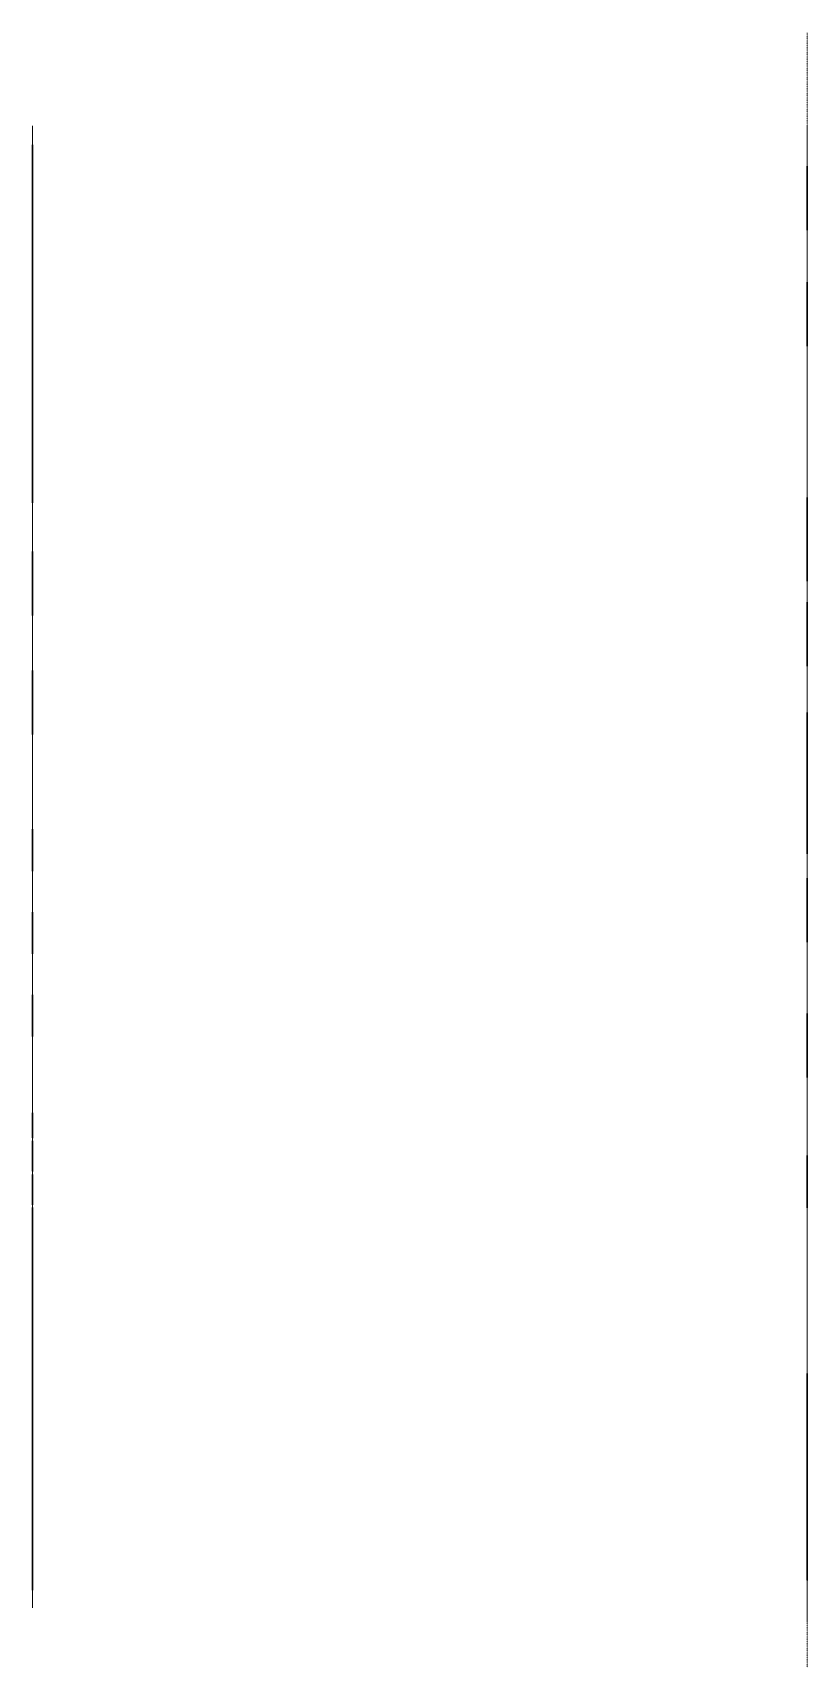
# Model space of a CAD drawing. Header units: inches. Extents: x -2889 to 2593, y -3508 to 2302.
# Drawn here: x -2889 to -2046, y 44 to 1822 of the extents above; entities that cross this region are included whole.
import ezdxf

# ---------------------------------------------------------------- set-up
doc = ezdxf.new("R2010")
doc.units = ezdxf.units.IN
doc.header["$MEASUREMENT"] = 0
doc.linetypes.add('Dash 1_16_', pattern=[0.125, 0.0625, -0.0625])
for name, color, linetype, lineweight in [('A-CLNG', 13, 'Continuous', 30), ('A-FLOR', 140, 'Continuous', 30), ('A-GLAZ', 151, 'Continuous', 30), ('A-ROOF', 132, 'Continuous', 13), ('A-ROOF-OTLN', 132, 'Continuous', 9), ('A-WALL', 113, 'Continuous', 13), ('C-BLDG-PADS', 91, 'Continuous', 30), ('C-TOPO', 7, 'Dash 1_16_', 9)]:
    doc.layers.add(name, color=color, linetype=linetype, lineweight=lineweight)

# ---------------------------------------------------------------- blocks, each defined once
blk = doc.blocks.new('Golden Proportion - Wood 6_w-136416-Section 2')
at = {"layer": 'A-GLAZ', "color": 50}
for p, q in [((-322.2, 199.2), (-322.2, 157.3)), ((-322.2, 199.2), (-252.7, 199.2)), ((-320.2, 159.3), (-320.2, 197.2)), ((-320.2, 197.2), (-279.9, 197.2)), ((-279.9, 197.2), (-279.9, 159.3)), ((-277.9, 159.3), (-277.9, 197.2)), ((-277.9, 197.2), (-254.7, 197.2)), ((-254.7, 197.2), (-254.7, 159.3)), ((-252.7, 157.3), (-252.7, 199.2)), ((-322.2, 157.3), (-252.7, 157.3)), ((-279.9, 159.3), (-320.2, 159.3)), ((-254.7, 159.3), (-277.9, 159.3))]:
    blk.add_line(p, q, dxfattribs=at)
blk = doc.blocks.new('Golden Proportion - Wood 4_w-136637-Section 2')
at = {"layer": 'A-GLAZ', "color": 50}
for p, q in [((-20.2, 184.4), (-20.2, 157.2)), ((-20.2, 184.4), (25.3, 184.4)), ((-18.2, 159.3), (-18.2, 182.4)), ((-18.2, 182.4), (7.3, 182.4)), ((7.3, 182.4), (7.3, 159.3)), ((9.3, 159.3), (9.3, 182.4)), ((9.3, 182.4), (23.3, 182.4)), ((23.3, 182.4), (23.3, 159.3)), ((25.3, 157.2), (25.3, 184.4)), ((-20.2, 157.2), (25.3, 157.2)), ((7.3, 159.3), (-18.2, 159.3)), ((23.3, 159.3), (9.3, 159.3))]:
    blk.add_line(p, q, dxfattribs=at)
blk = doc.blocks.new('Golden Proportion - Wood 6_w-135343-South')
at = {"layer": 'A-GLAZ', "color": 8}
for p, q in [((-741.2, 55.2), (-741.2, 13.2)), ((-741.2, 55.2), (-671.7, 55.2)), ((-671.7, 13.2), (-671.7, 55.2)), ((-739.2, 15.2), (-739.2, 53.2)), ((-739.2, 53.2), (-698.9, 53.2)), ((-698.9, 53.2), (-698.9, 15.2)), ((-696.9, 15.2), (-696.9, 53.2)), ((-696.9, 53.2), (-673.7, 53.2)), ((-673.7, 53.2), (-673.7, 15.2)), ((-741.2, 13.2), (-671.7, 13.2)), ((-698.9, 15.2), (-739.2, 15.2)), ((-673.7, 15.2), (-696.9, 15.2))]:
    blk.add_line(p, q, dxfattribs=at)

msp = doc.modelspace()

# ---------------------------------------------------------------- linework, layer by layer
at = {"layer": 'A-CLNG', "extrusion": (-1, 0, 6.12323e-17)}
for p, q in [((-2889.4, 1310.4, -211.5), (-2889.4, 1699.9, -211.5)), ((-2889.4, 1321.8, -88.1), (-2889.4, 1699.8, -88.1)), ((-2889.4, 1699.8, -90.4), (-2889.4, 1310.3, -90.4)), ((-2889.4, 1699.8, -214.7), (-2889.4, 1310.4, -214.7)), ((-2889.4, 128.1, -214.7), (-2889.4, 524, -215.6)), ((-2889.4, 524, -211.5), (-2889.4, 128.1, -211.5))]:
    msp.add_line(p, q, dxfattribs=at)
at = {"layer": 'A-FLOR', "extrusion": (-1, 0, 6.12323e-17)}
for p, q in [((-2889.4, 1699.9, -202.6), (-2889.4, 1310.3, -202.6)), ((-2889.4, 1699.9, -205.5), (-2889.4, 1310.3, -205.5)), ((-2889.4, 543.9, -202.6), (-2889.4, 128.1, -202.6)), ((-2889.4, 543.7, -201.7), (-2889.4, 543.7, -211.5)), ((-2889.4, 128.1, -205.5), (-2889.4, 524, -205.5))]:
    msp.add_line(p, q, dxfattribs=at)
at = {"layer": 'A-GLAZ', "extrusion": (-1, 0, 6.12323e-17)}
for p, q in [((-2889.4, 1296.9, -166.5), (-2889.4, 1296.9, -122.1)), ((-2889.4, 1293.9, -122.1), (-2889.4, 1293.9, -166.5)), ((-2046.3, 600.8, -80.1), (-2046.3, 583.5, -80.1)), ((-2046.3, 583.5, -97.6), (-2046.3, 600.6, -97.6)), ((-2046.3, 600.6, -100.8), (-2046.3, 543.7, -100.8)), ((-2046.3, 583.5, -80.1), (-2046.3, 583.5, -97.6)), ((-2046.3, 577.6, -16.8), (-2046.3, 543.7, -16.8)), ((-2046.3, 547.1, -20.2), (-2046.3, 573.7, -20.2)), ((-2046.3, 553, -37.5), (-2046.3, 547.1, -37.5)), ((-2046.3, 549, -40.9), (-2046.3, 543.7, -40.9)), ((-2046.3, 547.1, -37.5), (-2046.3, 547.1, -20.2)), ((-2046.3, 545.6, -16.8), (-2046.3, 545.6, -40.9))]:
    msp.add_line(p, q, dxfattribs=at)
for points, elevation in [([(-1658.7, -164.8), (-1632.7, -164.8), (-1632.7, -126.4), (-1658.7, -126.4)], 2889.4), ([(-1629.7, -164.8), (-1592.6, -164.8), (-1592.6, -126.4), (-1629.7, -126.4)], 2889.4), ([(-1519.9, -164.8), (-1493.8, -164.8), (-1493.8, -126.4), (-1519.9, -126.4)], 2889.4), ([(-1490.9, -164.8), (-1453.9, -164.8), (-1453.9, -126.4), (-1490.9, -126.4)], 2889.4), ([(-1348.8, -126.4), (-1322.7, -126.4), (-1322.7, -164.8), (-1348.8, -164.8)], 2889.4), ([(-647.1, -75.2), (-619.8, -75.2), (-619.8, -92.7), (-647.1, -92.7)], 2889.4), ([(-616.4, -75.2), (-583.5, -75.2), (-583.5, -92.7), (-616.4, -92.7)], 2889.4), ([(-580.1, -75.2), (-547.1, -75.2), (-547.1, -92.7), (-580.1, -92.7)], 2889.4), ([(-580.1, -97.6), (-547.1, -97.6), (-547.1, -80.1), (-580.1, -80.1)], 2046.3), ([(-360.4, -163.5), (-288.9, -163.5), (-288.9, -98.7), (-360.4, -116.4)], 2889.4), ([(-363.4, -119), (-363.4, -171.4), (-138.7, -171.4), (-138.7, -62.9)], 2046.3), ([(-360.4, -121.3), (-360.4, -168.5), (-288.9, -168.5), (-288.9, -103.6)], 2046.3), ([(-285.9, -163.5), (-216.2, -163.5), (-216.2, -80.3), (-285.9, -97.8)], 2889.4), ([(-285.9, -168.5), (-216.2, -168.5), (-216.2, -85.3), (-285.9, -102.7)], 2046.3), ([(-213.2, -79.7), (-213.2, -163.5), (-141.7, -163.5), (-141.7, -61.8)], 2889.4), ([(-213.2, -168.5), (-141.7, -168.5), (-141.7, -66.7), (-213.2, -84.6)], 2046.3)]:
    msp.add_lwpolyline(points, close=True, dxfattribs=dict(at, elevation=elevation))
at = {"layer": 'A-GLAZ', "extrusion": (-1, 0, 6.12323e-17), "elevation": 2889.4}
for points in [[(-1310.4, -126.4), (-1319.8, -126.4), (-1319.8, -164.8), (-1310.4, -164.8)], [(-573.7, -15.2), (-547.1, -15.2), (-547.1, -32.5), (-553, -32.5)]]:
    msp.add_lwpolyline(points, dxfattribs=at)
at = {"layer": 'A-ROOF', "extrusion": (-1, 0, 6.12323e-17)}
for p, q in [((-2889.4, 1011.3, 7.6), (-2889.4, 1720.3, 7.6)), ((-2889.4, 1290.8, -82.7), (-2889.4, 1720.3, 7.6)), ((-2889.4, 1720.2, -4.6), (-2889.4, 1720.3, 7.6)), ((-2889.4, 1720.2, -4.4), (-2889.4, 1290.8, -94.6)), ((-2046.3, 1720.1, -8.4), (-2046.3, 1720.1, -327.6)), ((-2046.3, 1719.3, 2.9), (-2046.3, 1718, 2.6)), ((-2046.3, 1444.5, 2.6), (-2046.3, 1444.5, -329.7)), ((-2889.4, 1020.5, -94.6), (-2889.4, 1291, -94.6)), ((-2889.4, 1290.8, -90.1), (-2889.4, 1290.8, -82.7)), ((-2889.4, 669.7, -129.2), (-2889.4, 1020.3, -129.2)), ((-2889.4, 1020.3, -129.2), (-2889.4, 1020.3, -128.4)), ((-2889.4, 1011.3, -65), (-2889.4, 699.8, -65)), ((-2889.4, 1011.3, 220.7), (-2889.4, 1011.3, 223.7)), ((-2889.4, 1011.3, 223.7), (-2889.4, 963.7, 223.7)), ((-2889.4, 963.7, 223.7), (-2889.4, 925.3, 202.8)), ((-2889.4, 925.3, 202.8), (-2889.4, 925.3, 199.8)), ((-2889.4, 913.6, 199.8), (-2889.4, 913.6, 202.8)), ((-2889.4, 913.6, 202.8), (-2889.4, 650.3, 334.6)), ((-2889.4, 699.8, -72), (-2889.4, 699.8, 49.4)), ((-2889.4, 699.8, 49.4), (-2889.4, 650.3, 49.4)), ((-2889.4, 520.6, -59.8), (-2889.4, 699.8, -59.8)), ((-2889.4, 699.8, -72), (-2889.4, 520.6, -72)), ((-2889.4, 669.7, -129.2), (-2889.4, 669.7, -72)), ((-2889.4, 650.3, 331.6), (-2889.4, 650.3, 334.6)), ((-2889.4, 650.3, 109.6), (-2889.4, 520.6, 0.1)), ((-2889.4, 520.6, -11.8), (-2889.4, 650.3, 97.6)), ((-2889.4, 650.3, 49.4), (-2889.4, 520.6, -59.8)), ((-2889.4, 520.6, -11.8), (-2889.4, 543.7, -11.8)), ((-2889.4, 520.6, 0.1), (-2889.4, 520.6, -11.8)), ((-2889.4, 520.6, -72), (-2889.4, 520.6, -59.8))]:
    msp.add_line(p, q, dxfattribs=at)
at = {"layer": 'A-ROOF', "extrusion": (-1, 0, 6.12323e-17), "elevation": 2889.4}
msp.add_lwpolyline([(-459.2, -96.1), (-108.7, -8.2), (-108.7, 3.7), (-459.2, -83.9)], close=True, dxfattribs=at)
at = {"layer": 'A-ROOF-OTLN', "extrusion": (-1, 0, 6.12323e-17)}
for p, q in [((-2046.3, 1720.1, 2.9), (-2046.3, 1720.1, -8.4)), ((-2046.3, 1720.1, -8.4), (-2046.3, 1719.3, -8.4)), ((-2046.3, 1720.1, 2.9), (-2046.3, 1011.3, 2.9)), ((-2046.3, 1719.3, 2.6), (-2046.3, 1443.7, 2.6)), ((-2046.3, 1444.5, -8.7), (-2046.3, 1719.3, -8.7)), ((-2046.3, 1444.5, -8.8), (-2046.3, 1443.7, -8.8)), ((-2046.3, 1441.3, -15.2), (-2046.3, 1444.5, -8.8)), ((-2046.3, 1443.7, -8.8), (-2046.3, 1443.7, 2.6)), ((-2046.3, 1443.7, 2.6), (-2046.3, 1440.6, -3.8)), ((-2046.3, 1440.6, -15.2), (-2046.3, 1443.7, -8.8)), ((-2046.3, 1440.6, -15.2), (-2046.3, 1441.3, -15.2)), ((-2046.3, 1440.6, -3.8), (-2046.3, 1091.8, -3.8)), ((-2046.3, 1092.5, -15.1), (-2046.3, 1440.6, -15.1)), ((-2046.3, 1440.6, -15.1), (-2046.3, 1440.6, -15.2)), ((-2889.4, 1290.8, -82.7), (-2889.4, 1020.3, -82.7)), ((-2046.3, 1092.5, -15.2), (-2046.3, 1091.8, -15.2)), ((-2046.3, 1090.4, -19.5), (-2046.3, 1092.5, -15.2)), ((-2046.3, 1091.8, -15.2), (-2046.3, 1091.8, -3.8)), ((-2046.3, 1091.8, -3.8), (-2046.3, 1089.7, -8.1)), ((-2046.3, 1089.7, -19.5), (-2046.3, 1091.8, -15.2)), ((-2046.3, 1089.7, -19.5), (-2046.3, 1090.4, -19.5)), ((-2046.3, 1089.7, -8.1), (-2046.3, 611.7, -8.1)), ((-2046.3, 612.5, -19.3), (-2046.3, 1089.7, -19.3)), ((-2046.3, 1089.7, -19.3), (-2046.3, 1089.7, -19.5)), ((-2889.4, 1021.1, -82.9), (-2889.4, 1021.1, -128.4)), ((-2889.4, 1021.1, -128.4), (-2889.4, 1020.3, -128.4)), ((-2889.4, 1021.1, -116.7), (-2889.4, 669, -116.7)), ((-2889.4, 1020.3, -128.4), (-2889.4, 1020.3, -82.7)), ((-2889.4, 669.7, -128), (-2889.4, 1020.3, -128)), ((-2046.3, 1011.3, 215.4), (-2046.3, 1011.3, 218.7)), ((-2046.3, 1011.3, 218.7), (-2046.3, 963.7, 218.7)), ((-2046.3, 963.7, 218.7), (-2046.3, 963.5, 215.4)), ((-2046.3, 963.7, 218.7), (-2046.3, 925.3, 197.8)), ((-2046.3, 925.3, 197.8), (-2046.3, 925.3, 193.1)), ((-2046.3, 913.6, 193.1), (-2046.3, 913.6, 197.8)), ((-2046.3, 913.6, 197.8), (-2046.3, 650.3, 329.7)), ((-2046.3, 650.3, 44.5), (-2046.3, 699.8, 44.5)), ((-2046.3, 699.8, 44.5), (-2046.3, 699.8, -8)), ((-2046.3, 650.3, 326.7), (-2046.3, 650.3, 329.7)), ((-2046.3, 650.3, 44.5), (-2046.3, 520.6, -64.8)), ((-2046.3, 650.3, 92.7), (-2046.3, 520.6, -16.8)), ((-2046.3, 520.6, -4.8), (-2046.3, 650.3, 104.6)), ((-2046.3, 612.5, -48), (-2046.3, 599.9, -48)), ((-2046.3, 600.6, -59.3), (-2046.3, 612.5, -59.3)), ((-2046.3, 612.5, -19.5), (-2046.3, 611.7, -19.5)), ((-2046.3, 612.5, -20), (-2046.3, 611.7, -19.5)), ((-2046.3, 611.7, -19.5), (-2046.3, 611.7, -8.1)), ((-2046.3, 520.6, -76.9), (-2046.3, 600.8, -76.9)), ((-2046.3, 600.8, -64.8), (-2046.3, 520.6, -64.8)), ((-2046.3, 600.6, -59.4), (-2046.3, 599.9, -59.4)), ((-2046.3, 600.6, -60.2), (-2046.3, 599.9, -59.4)), ((-2046.3, 599.9, -59.4), (-2046.3, 599.9, -48)), ((-2046.3, 520.6, -64.8), (-2046.3, 520.6, -76.9)), ((-2046.3, 520.6, -16.8), (-2046.3, 520.6, -4.8)), ((-2046.3, 93.4, -8.8), (-2046.3, 459.2, -100.3)), ((-2046.3, 459.2, -88.7), (-2046.3, 399.9, -73.9)), ((-2046.3, 399.9, -73.7), (-2046.3, 399.9, -85)), ((-2046.3, 399.9, -85), (-2046.3, 399.2, -85)), ((-2046.3, 399.2, -73.7), (-2046.3, 399.9, -73.7)), ((-2046.3, 399.2, -73.7), (-2046.3, 93.4, 2.8)), ((-2046.3, 92.7, 2.8), (-2046.3, 93.4, 2.8)), ((-2046.3, 93.4, -8.5), (-2046.3, 92.7, -8.5)), ((-2046.3, 92.7, -8.5), (-2046.3, 92.7, 2.8))]:
    msp.add_line(p, q, dxfattribs=at)
at = {"layer": 'A-WALL', "extrusion": (-1, 0, 6.12323e-17)}
for p, q in [((-2889.4, 1720.2, -4.6), (-2889.4, 1719.3, -334.6)), ((-2889.4, 1695.3, -334.6), (-2889.4, 1719.3, -334.6)), ((-2046.3, 1444.5, -9.6), (-2046.3, 1719.3, -9.6)), ((-2889.4, 1699.8, -322.7), (-2889.4, 1699.8, -8.7)), ((-2046.3, 1677.8, -172.8), (-2046.3, 1677.8, -128.4)), ((-2046.3, 1677.8, -128.4), (-2046.3, 1605.8, -128.4)), ((-2046.3, 1605.8, -172.8), (-2046.3, 1677.8, -172.8)), ((-2046.3, 1677.6, -292.8), (-2046.3, 1677.6, -248.4)), ((-2046.3, 1677.6, -248.4), (-2046.3, 1605.6, -248.4)), ((-2046.3, 1605.6, -292.8), (-2046.3, 1677.6, -292.8)), ((-2046.3, 1605.8, -128.4), (-2046.3, 1605.8, -172.8)), ((-2046.3, 1605.6, -248.4), (-2046.3, 1605.6, -292.8)), ((-2046.3, 1551.8, -172.8), (-2046.3, 1551.8, -128.4)), ((-2046.3, 1551.8, -128.4), (-2046.3, 1479.8, -128.4)), ((-2046.3, 1479.8, -172.8), (-2046.3, 1551.8, -172.8)), ((-2046.3, 1551.6, -292.8), (-2046.3, 1551.6, -248.4)), ((-2046.3, 1551.6, -248.4), (-2046.3, 1479.6, -248.4)), ((-2046.3, 1479.6, -292.8), (-2046.3, 1551.6, -292.8)), ((-2046.3, 1479.8, -128.4), (-2046.3, 1479.8, -172.8)), ((-2046.3, 1479.6, -248.4), (-2046.3, 1479.6, -292.8)), ((-2046.3, 1441.3, -16), (-2046.3, 1444.5, -9.6)), ((-2046.3, 1441.3, -327.6), (-2046.3, 1441.3, -15.2)), ((-2046.3, 1092.5, -16), (-2046.3, 1441.3, -16)), ((-2889.4, 1351.8, -123.4), (-2889.4, 1310.4, -123.4)), ((-2889.4, 1310.4, -167.8), (-2889.4, 1351.8, -167.8)), ((-2889.4, 1351.8, -167.8), (-2889.4, 1351.8, -123.4)), ((-2046.3, 1317.5, -292.8), (-2046.3, 1317.5, -248.4)), ((-2046.3, 1317.5, -248.4), (-2046.3, 1245.5, -248.4)), ((-2046.3, 1245.5, -292.8), (-2046.3, 1317.5, -292.8)), ((-2889.4, 1314.8, -334.6), (-2889.4, 1290.8, -334.6)), ((-2889.4, 1310.4, -123.4), (-2889.4, 1310.4, -167.8)), ((-2889.4, 1310.3, -90.4), (-2889.4, 1310.3, -318.4)), ((-2889.4, 1310.3, -122.1), (-2889.4, 1291, -122.1)), ((-2889.4, 1310.3, -166.5), (-2889.4, 1290.8, -166.5)), ((-2889.4, 1290.8, -334.6), (-2889.4, 1290.8, -90.4)), ((-2046.3, 1296.2, -172.8), (-2046.3, 1296.2, -128.4)), ((-2046.3, 1296.2, -128.4), (-2046.3, 1224.2, -128.4)), ((-2046.3, 1224.2, -172.8), (-2046.3, 1296.2, -172.8)), ((-2889.4, 1258.6, -166.5), (-2889.4, 1258.6, -122)), ((-2889.4, 1258.6, -122), (-2889.4, 1186.6, -122)), ((-2889.4, 1258.6, -166.5), (-2889.4, 1186.6, -166.5)), ((-2046.3, 1245.5, -248.4), (-2046.3, 1245.5, -292.8)), ((-2046.3, 1224.2, -128.4), (-2046.3, 1224.2, -172.8)), ((-2046.3, 1203.8, -172.8), (-2046.3, 1203.8, -128.4)), ((-2046.3, 1203.8, -128.4), (-2046.3, 1131.8, -128.4)), ((-2046.3, 1131.8, -172.8), (-2046.3, 1203.8, -172.8)), ((-2046.3, 1203.5, -292.8), (-2046.3, 1203.5, -248.4)), ((-2046.3, 1203.5, -248.4), (-2046.3, 1131.5, -248.4)), ((-2046.3, 1131.5, -292.8), (-2046.3, 1203.5, -292.8)), ((-2889.4, 1186.6, -122), (-2889.4, 1186.6, -166.5)), ((-2889.4, 1129.5, -166.5), (-2889.4, 1057.3, -166.5)), ((-2889.4, 1129.3, -166.5), (-2889.4, 1129.3, -122)), ((-2889.4, 1129.3, -122), (-2889.4, 1057.3, -122)), ((-2046.3, 1131.8, -128.4), (-2046.3, 1131.8, -172.8)), ((-2046.3, 1131.5, -248.4), (-2046.3, 1131.5, -292.8)), ((-2046.3, 1090.4, -20.3), (-2046.3, 1092.5, -16)), ((-2046.3, 1092.5, -3.8), (-2046.3, 1092.5, -327.6)), ((-2046.3, 1090.4, -327.6), (-2046.3, 1090.4, -19.5)), ((-2046.3, 612.5, -20.3), (-2046.3, 1090.4, -20.3)), ((-2046.3, 1083.5, -292.8), (-2046.3, 1083.5, -248.4)), ((-2046.3, 1083.5, -248.4), (-2046.3, 1011.5, -248.4)), ((-2046.3, 1011.5, -292.8), (-2046.3, 1083.5, -292.8)), ((-2889.4, 1057.3, -122), (-2889.4, 1057.3, -166.5)), ((-2046.3, 1063.1, -172.8), (-2046.3, 1063.1, -128.4)), ((-2046.3, 1063.1, -128.4), (-2046.3, 991.1, -128.4)), ((-2046.3, 991.1, -172.8), (-2046.3, 1063.1, -172.8)), ((-2889.4, 1020.3, -129.2), (-2889.4, 1020.3, -193.2)), ((-2889.4, 1011.3, 220.7), (-2889.4, 1011.3, -60.2)), ((-2889.4, 963.7, 220.7), (-2889.4, 1011.3, 220.7)), ((-2046.3, 1011.5, -248.4), (-2046.3, 1011.5, -292.8)), ((-2046.3, 1011.3, -8.1), (-2046.3, 1011.3, 215.4)), ((-2046.3, 963.5, 215.4), (-2046.3, 1011.3, 215.4)), ((-2046.3, 999.5, -292.8), (-2046.3, 999.5, -248.4)), ((-2046.3, 999.5, -248.4), (-2046.3, 927.5, -248.4)), ((-2046.3, 927.5, -292.8), (-2046.3, 999.5, -292.8)), ((-2046.3, 991.1, -128.4), (-2046.3, 991.1, -172.8)), ((-2889.4, 963.7, 220.7), (-2889.4, 925.3, 199.8)), ((-2046.3, 963.5, 215.4), (-2046.3, 925.3, 193.1)), ((-2889.4, 956.6, -166.5), (-2889.4, 956.6, -136.8)), ((-2889.4, 956.6, -136.8), (-2889.4, 908.6, -136.8)), ((-2889.4, 908.6, -166.5), (-2889.4, 956.6, -166.5)), ((-2889.4, 913.6, 193.3), (-2889.4, 925.3, 193.3)), ((-2889.4, 925.3, 193.3), (-2889.4, 925.3, 199.8)), ((-2046.3, 927.5, -248.4), (-2046.3, 927.5, -292.8)), ((-2046.3, 913.6, 186.7), (-2046.3, 925.3, 186.7)), ((-2046.3, 925.3, 186.7), (-2046.3, 925.3, 193.1)), ((-2889.4, 913.6, 199.8), (-2889.4, 650.3, 331.6)), ((-2889.4, 913.6, 199.8), (-2889.4, 913.6, 193.3)), ((-2889.4, 908.6, -136.8), (-2889.4, 908.6, -166.5)), ((-2046.3, 913.6, 193.1), (-2046.3, 650.3, 326.7)), ((-2046.3, 913.6, 193.1), (-2046.3, 913.6, 186.7)), ((-2046.3, 903.5, -292.8), (-2046.3, 903.5, -248.4)), ((-2046.3, 903.5, -248.4), (-2046.3, 831.5, -248.4)), ((-2046.3, 831.5, -292.8), (-2046.3, 903.5, -292.8)), ((-2046.3, 903.5, -172.8), (-2046.3, 903.5, -128.4)), ((-2046.3, 903.5, -128.4), (-2046.3, 831.5, -128.4)), ((-2046.3, 831.5, -172.8), (-2046.3, 903.5, -172.8)), ((-2889.4, 866.6, -166.5), (-2889.4, 866.6, -136.8)), ((-2889.4, 866.6, -136.8), (-2889.4, 818.6, -136.8)), ((-2889.4, 818.6, -166.5), (-2889.4, 866.6, -166.5)), ((-2889.4, 818.6, -136.8), (-2889.4, 818.6, -166.5)), ((-2046.3, 831.5, -248.4), (-2046.3, 831.5, -292.8)), ((-2046.3, 831.5, -128.4), (-2046.3, 831.5, -172.8)), ((-2889.4, 776.6, -166.5), (-2889.4, 776.6, -136.8)), ((-2889.4, 776.6, -136.8), (-2889.4, 728.6, -136.8)), ((-2889.4, 728.6, -166.5), (-2889.4, 776.6, -166.5)), ((-2046.3, 756.3, -172.8), (-2046.3, 756.3, -128.4)), ((-2046.3, 756.3, -128.4), (-2046.3, 684.3, -128.4)), ((-2046.3, 684.3, -172.8), (-2046.3, 756.3, -172.8)), ((-2889.4, 728.6, -136.8), (-2889.4, 728.6, -166.5)), ((-2046.3, 684.3, -128.4), (-2046.3, 684.3, -172.8)), ((-2889.4, 669.7, -201.7), (-2889.4, 669.7, -129.2)), ((-2889.4, 650.3, 49.4), (-2889.4, 650.3, 331.6)), ((-2046.3, 650.3, 326.7), (-2046.3, 650.3, 44.5)), ((-2046.3, 612.5, -8.1), (-2046.3, 612.5, -327.6)), ((-2046.3, 600.6, -60.2), (-2046.3, 612.5, -60.2)), ((-2046.3, 600.6, -207.6), (-2046.3, 600.6, -48)), ((-2889.4, 543.7, -35.9), (-2889.4, 549, -35.9)), ((-2889.4, 545.6, -35.9), (-2889.4, 545.6, -11.8)), ((-2889.4, 543.7, 7.4), (-2889.4, 543.7, -40.4)), ((-2889.4, 543.6, -72), (-2889.4, 543.6, -201.7)), ((-2889.4, 543.5, -211.5), (-2889.4, 543.5, -334.6)), ((-2889.4, 524, -334.6), (-2889.4, 543.5, -334.6)), ((-2046.3, 543.7, -207.5), (-2046.3, 543.7, -76.9)), ((-2046.3, 543.7, -45.6), (-2046.3, 543.7, 2.4)), ((-2889.4, 524, -322.7), (-2889.4, 524, -202.6)), ((-2889.4, 459.2, -201.7), (-2889.4, 459.2, -96.1)), ((-2889.4, 459.2, -96.1), (-2889.4, 439.5, -91.2)), ((-2046.3, 93.4, -9.6), (-2046.3, 459.2, -101.1)), ((-2046.3, 459.2, -206.6), (-2046.3, 459.2, -88.7)), ((-2889.4, 439.5, -91.2), (-2889.4, 439.5, -202.6)), ((-2046.3, 399.2, -73.7), (-2046.3, 399.2, -301)), ((-2889.4, 374.1, -74.8), (-2889.4, 374.1, -202.6)), ((-2889.4, 127.9, -334.6), (-2889.4, 128.1, -13.1)), ((-2889.4, 128.1, -13.1), (-2889.4, 108.7, -8.2)), ((-2889.4, 108.7, -334.6), (-2889.4, 127.9, -334.6)), ((-2889.4, 127.9, -322.7), (-2889.4, 108.7, -322.7)), ((-2889.4, 127.7, -238.6), (-2889.4, 108.7, -238.6)), ((-2889.4, 108.7, -8.2), (-2889.4, 108.7, -334.6)), ((-2046.3, 108.7, -13.4), (-2046.3, 108.4, -327.6))]:
    msp.add_line(p, q, dxfattribs=at)
at = {"layer": 'A-WALL', "extrusion": (-1, 0, 6.12323e-17), "elevation": 2889.4}
for points in [[(-650.3, -95.9), (-543.7, -95.9), (-543.7, -72), (-650.3, -72)], [(-363.4, -166.5), (-138.7, -166.5), (-138.7, -57.9), (-363.4, -114)]]:
    msp.add_lwpolyline(points, close=True, dxfattribs=at)
msp.add_lwpolyline([(-543.7, -11.8), (-577.6, -11.8)], dxfattribs=at)
at = {"layer": 'C-BLDG-PADS', "extrusion": (-1, 0, 6.12323e-17)}
for p, q in [((-2889.4, 1699.8, -334.6), (-2889.4, 1310.3, -334.6)), ((-2889.4, 1310.3, -322.9), (-2889.4, 1699.8, -322.9)), ((-2889.4, 1699.8, -322.7), (-2889.4, 1699.8, -334.6)), ((-2889.4, 1310.3, -334.6), (-2889.4, 1310.3, -318.4)), ((-2889.4, 524, -334.6), (-2889.4, 127.9, -334.6)), ((-2889.4, 127.9, -322.7), (-2889.4, 524, -322.7)), ((-2889.4, 524, -322.7), (-2889.4, 524, -334.6))]:
    msp.add_line(p, q, dxfattribs=at)
at = {"layer": 'C-TOPO', "extrusion": (-1, 0, 6.12323e-17)}
for p, q in [((-2046.3, 44, -327.6), (-2046.3, 1821.8, -327.6)), ((-2889.4, 1314.8, -334.6), (-2889.4, 1695.3, -334.6)), ((-2889.4, 1268.6, -202.3), (-2889.4, 1291, -202.6)), ((-2889.4, 543.5, -201.7), (-2889.4, 669.9, -201.7)), ((-2046.3, 601.7, -312.7), (-2046.3, 612.6, -315.7)), ((-2046.3, 612.6, -315.7), (-2046.3, 342.7, -315.7)), ((-2046.3, 600.6, -207.6), (-2046.3, 601.7, -312.7)), ((-2046.3, 600.8, -207.5), (-2046.3, 399.2, -207.5)), ((-2046.3, 600.8, -303.5), (-2046.3, 361.9, -303.5)), ((-2889.4, 453.2, -334.6), (-2889.4, 519.5, -334.6)), ((-2046.3, 399.4, -286), (-2046.3, 371.3, -298.4)), ((-2046.3, 371.3, -298.4), (-2046.3, 357.1, -306.5)), ((-2046.3, 357.1, -306.5), (-2046.3, 347.5, -312.6)), ((-2046.3, 347.5, -312.6), (-2046.3, 332.9, -322.3)), ((-2046.3, 332.9, -322.3), (-2046.3, 325.4, -327.6))]:
    msp.add_line(p, q, dxfattribs=at)
msp.add_arc((-963.9, -5081.9, 2889.4), 4889, 86.5501, 93.5724, dxfattribs=at)

# ---------------------------------------------------------------- block references
at = {"layer": 'A-GLAZ', "extrusion": (-1, 0, 6.12323e-17)}
for name, p in [('Golden Proportion - Wood 6_w-135343-South', (-935.4, -184.8, 2046.3)), ('Golden Proportion - Wood 6_w-135343-South', (-935.2, -304.8, 2046.3)), ('Golden Proportion - Wood 6_w-135343-South', (-809.4, -184.8, 2046.3)), ('Golden Proportion - Wood 6_w-135343-South', (-809.2, -304.8, 2046.3)), ('Golden Proportion - Wood 6_w-135343-South', (-575.1, -304.8, 2046.3)), ('Golden Proportion - Wood 6_w-135343-South', (-553.7, -184.8, 2046.3)), ('Golden Proportion - Wood 6_w-136416-Section 2', (-935.2, -322.5, 2889.4)), ('Golden Proportion - Wood 6_w-135343-South', (-461.3, -184.8, 2046.3)), ('Golden Proportion - Wood 6_w-135343-South', (-461.1, -304.8, 2046.3)), ('Golden Proportion - Wood 6_w-136416-Section 2', (-805.8, -322.5, 2889.4)), ('Golden Proportion - Wood 6_w-135343-South', (-341.1, -304.8, 2046.3)), ('Golden Proportion - Wood 6_w-135343-South', (-320.7, -184.8, 2046.3)), ('Golden Proportion - Wood 6_w-135343-South', (-257.1, -304.8, 2046.3)), ('Golden Proportion - Wood 4_w-136637-Section 2', (-935.2, -322.5, 2889.4)), ('Golden Proportion - Wood 6_w-135343-South', (-161.1, -304.8, 2046.3)), ('Golden Proportion - Wood 6_w-135343-South', (-161.1, -184.8, 2046.3)), ('Golden Proportion - Wood 4_w-136637-Section 2', (-845.2, -322.5, 2889.4)), ('Golden Proportion - Wood 4_w-136637-Section 2', (-755.2, -322.5, 2889.4)), ('Golden Proportion - Wood 6_w-135343-South', (-13.9, -184.8, 2046.3))]:
    msp.add_blockref(name, p, dxfattribs=at)

doc.saveas('drawing.dxf')
